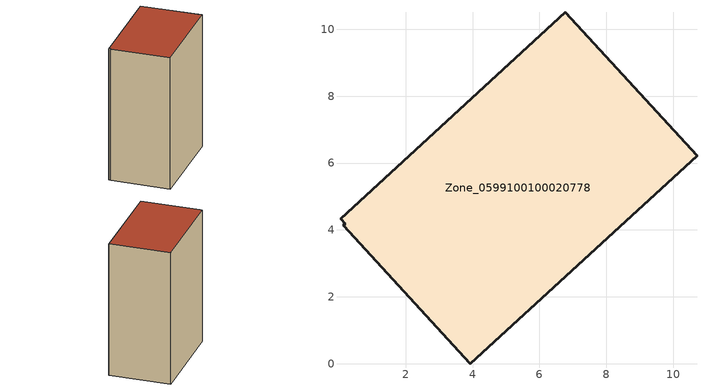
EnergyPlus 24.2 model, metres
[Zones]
Zone_0599100100020778
 floor ground (C_G): 0.05,4.34 6.78,10.51 10.71,6.22 3.93,0 0.14,4.14 0.19,4.19 z3.29
 wall outside (C_F): 10.71,6.22 6.78,10.51 0.05,4.34 0.19,4.19 0.14,4.14 3.93,0 10.71,6.22 z3.29:16.29
 roof outside (C_R): 6.78,10.51 0.05,4.34 0.19,4.19 0.14,4.14 3.93,0 10.71,6.22 z16.29
[BUILDING]
Pand.0599100100020778: North Axis=0; Terrain=City; Loads Convergence Tolerance Value=0.04; Temperature Convergence Tolerance Value=0.4; Solar Distribution=FullExterior; Maximum Number of Warmup Days=25; Minimum Number of Warmup Days=1
[Site:Location]
Rotterdam.The.Hague.AP_ZH_NLD Design_Conditions: Latitude=51.96; Longitude=4.45; Time Zone=1; Elevation=-4.5
[SITE:GROUNDTEMPERATURE:BUILDINGSURFACE]
18, 18, 18, 18, 18, 18, 18, 18, 18, 18, 18, 18
[MATERIAL] Thermal Absorptance=0.9; Solar Absorptance=0.7; Visible Absorptance=0.7
Name | Roughness | Thickness | Conductivity | Density | Specific Heat
G.TI.2015-2018 | MediumSmooth | 0.15 | 0.0428571 | 540 | 1210
F.TI.2015-2018 | Rough | 0.3 | 0.0666667 | 1920 | 840
R.TI.2015-2018 | MediumRough | 0.2 | 0.0333333 | 1500 | 1000
[CONSTRUCTION]
C_G: G.TI.2015-2018
C_F: F.TI.2015-2018
C_R: R.TI.2015-2018
[ZONE]
Zone_0599100100020778: Type=1; Multiplier=1; Ceiling Height=Autocalculate; Volume=Autocalculate; Floor Area=autocalculate; Part of Total Floor Area=Yes
[ZONEINFILTRATION:DESIGNFLOWRATE]
Infil_Zone_0599100100020778: Zone or ZoneList or Space or SpaceList=Zone_0599100100020778; Schedule=AlwaysOn; Design Flow Rate Calculation Method=Flow/Area; Flow Rate per Floor Area=0.0015; Constant Term Coefficient=1; Temperature Term Coefficient=0; Velocity Term Coefficient=0; Velocity Squared Term Coefficient=0
[HVACTEMPLATE:ZONE:IDEALLOADSAIRSYSTEM]
Zone_0599100100020778: Maximum Heating Supply Air Temperature=50; Minimum Cooling Supply Air Temperature=13; Maximum Heating Supply Air Humidity Ratio=0.0156; Minimum Cooling Supply Air Humidity Ratio=0.0077; Heating Limit=NoLimit; Cooling Limit=NoLimit; Dehumidification Control Type=ConstantSensibleHeatRatio; Cooling Sensible Heat Ratio=0.7; Dehumidification Setpoint=60; Humidification Control Type=None; Humidification Setpoint=30; Outdoor Air Method=None; Outdoor Air Flow Rate per Person=0.00944; Outdoor Air Flow Rate per Zone Floor Area=0; Outdoor Air Flow Rate per Zone=0; Demand Controlled Ventilation Type=None; Outdoor Air Economizer Type=NoEconomizer; Heat Recovery Type=None; Sensible Heat Recovery Effectiveness=0.7; Latent Heat Recovery Effectiveness=0.65
[ZONECONTROL:THERMOSTAT]
ThermostatControl_Zone_0599100100020778: Zone or ZoneList=Zone_0599100100020778; Control Type Schedule=DualSetpointControlType; Control 1=Thermostat_Zone_0599100100020778; Temperature Difference Between Cutout And Setpoint=0
[THERMOSTATSETPOINT:DUALSETPOINT]
Thermostat_Zone_0599100100020778: Heating Setpoint Temperature Schedule=HeatingSetpoint_Zone_0599100100020778; Cooling Setpoint Temperature Schedule=CoolingSetpoint_Zone_0599100100020778
[SCHEDULE:COMPACT]
HeatingSetpoint_Zone_0599100100020778: Through: 12/31, For: AllDays, Until: 24:00, 21
CoolingSetpoint_Zone_0599100100020778: Through: 12/31, For: AllDays, Until: 24:00, 24
DualSetpointControlType: Through: 12/31, For: AllDays, Until: 24:00, 4
AlwaysOn: Through: 12/31, For: AllDays, Until: 24:00, 1
